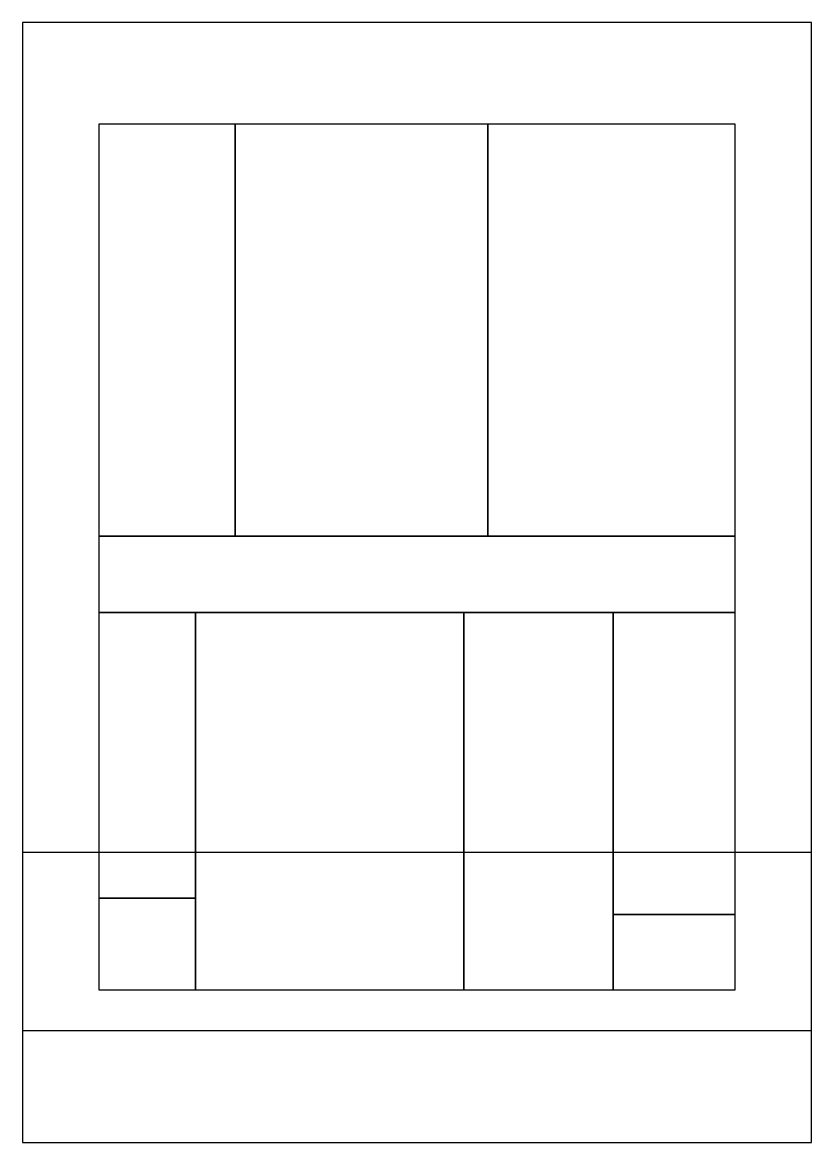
# Model space of a CAD drawing. Extents: x 0 to 15500, y 0 to 22000.
import ezdxf

# ---------------------------------------------------------------- set-up
doc = ezdxf.new("R2010")
doc.units = 0

msp = doc.modelspace()

# ---------------------------------------------------------------- linework, layer by layer
at = {"layer": 'A-BLDG-OUT'}
msp.add_lwpolyline([(1500, 3000), (14000, 3000), (14000, 20000), (1500, 20000)], close=True, dxfattribs=at)
at = {"layer": 'A-FLOOR-0-A-BLDG-OUT'}
msp.add_lwpolyline([(1500, 3000), (14000, 3000), (14000, 20000), (1500, 20000)], close=True, dxfattribs=at)
at = {"layer": 'A-FLOOR-0-A-PARKING'}
msp.add_lwpolyline([(0, 2200), (15500, 2200), (15500, 5700), (0, 5700)], close=True, dxfattribs=at)
at = {"layer": 'A-FLOOR-0-A-ROOM'}
for points in [[(1500, 11910), (4180, 11910), (4180, 20000), (1500, 20000)], [(4180, 11910), (9140, 11910), (9140, 20000), (4180, 20000)], [(9140, 11910), (14000, 11910), (14000, 20000), (9140, 20000)], [(1500, 10410), (14000, 10410), (14000, 11910), (1500, 11910)], [(1500, 4800), (3400, 4800), (3400, 10410), (1500, 10410)], [(3400, 3000), (8670, 3000), (8670, 10410), (3400, 10410)], [(8670, 3000), (11600, 3000), (11600, 10410), (8670, 10410)], [(11600, 4480), (14000, 4480), (14000, 10410), (11600, 10410)], [(1500, 3000), (3400, 3000), (3400, 4800), (1500, 4800)], [(11600, 3000), (14000, 3000), (14000, 4480), (11600, 4480)]]:
    msp.add_lwpolyline(points, close=True, dxfattribs=at)
at = {"layer": 'A-FLOOR-0-A-SETBACK'}
msp.add_lwpolyline([(1500, 3000), (14000, 3000), (14000, 20000), (1500, 20000)], close=True, dxfattribs=at)
at = {"layer": 'A-FLOOR-0-A-SITE'}
msp.add_lwpolyline([(0, 0), (15500, 0), (15500, 22000), (0, 22000)], close=True, dxfattribs=at)
at = {"layer": 'A-PARKING'}
msp.add_lwpolyline([(0, 2200), (15500, 2200), (15500, 5700), (0, 5700)], close=True, dxfattribs=at)
at = {"layer": 'A-ROOM'}
for points in [[(1500, 11910), (4180, 11910), (4180, 20000), (1500, 20000)], [(4180, 11910), (9140, 11910), (9140, 20000), (4180, 20000)], [(9140, 11910), (14000, 11910), (14000, 20000), (9140, 20000)], [(1500, 10410), (14000, 10410), (14000, 11910), (1500, 11910)], [(1500, 4800), (3400, 4800), (3400, 10410), (1500, 10410)], [(3400, 3000), (8670, 3000), (8670, 10410), (3400, 10410)], [(8670, 3000), (11600, 3000), (11600, 10410), (8670, 10410)], [(11600, 4480), (14000, 4480), (14000, 10410), (11600, 10410)], [(1500, 3000), (3400, 3000), (3400, 4800), (1500, 4800)], [(11600, 3000), (14000, 3000), (14000, 4480), (11600, 4480)]]:
    msp.add_lwpolyline(points, close=True, dxfattribs=at)
at = {"layer": 'A-SETBACK'}
msp.add_lwpolyline([(1500, 3000), (14000, 3000), (14000, 20000), (1500, 20000)], close=True, dxfattribs=at)
at = {"layer": 'A-SITE'}
msp.add_lwpolyline([(0, 0), (15500, 0), (15500, 22000), (0, 22000)], close=True, dxfattribs=at)

doc.saveas('drawing.dxf')
